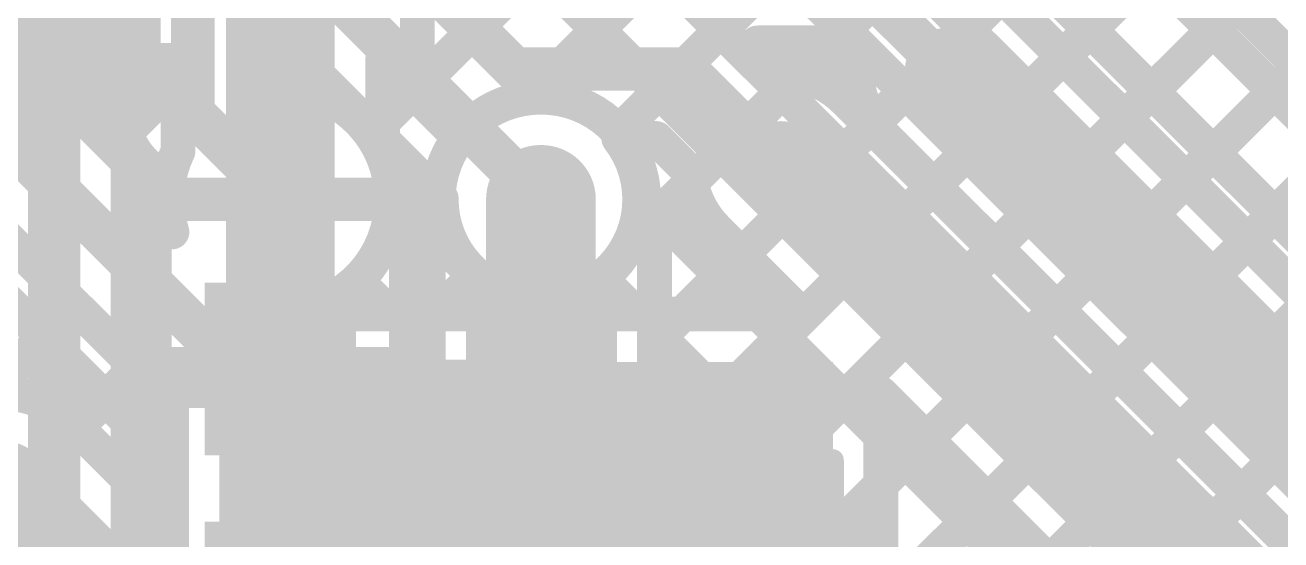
# Model space of a CAD drawing. Header units: millimetres. Extents: x -0.32 to 3.69, y -0.11 to 2.37.
# Drawn here: x 1.7213 to 2.0099, y 0.8057 to 0.9241 of the extents above; entities that cross this region are included whole.
import ezdxf

# ---------------------------------------------------------------- set-up
doc = ezdxf.new("R2010")
doc.units = ezdxf.units.MM
doc.header["$MEASUREMENT"] = 0
for name, color, linetype in [('BottomLayer', 5, 'Continuous'), ('BottomPaste', 16, 'Continuous'), ('BottomSolder', 6, 'Continuous'), ('TopLayer', 1, 'Continuous'), ('TopOverlay', 2, 'Continuous'), ('TopPaste', 8, 'Continuous'), ('TopSolder', 216, 'Continuous'), ('ViaHoleLayer', 16, 'Continuous')]:
    doc.layers.add(name, color=color, linetype=linetype)

# ---------------------------------------------------------------- blocks, each defined once
blk = doc.blocks.new('5TJ480000XYLBC__3')
at = {"layer": 'TopLayer'}
for points in [[(-0.11024, 0.07087), (-0.03937, 0.07087), (-0.03937, 0.01969), (-0.11024, 0.01969)], [(0.03937, 0.07087), (0.11024, 0.07087), (0.11024, 0.01969), (0.03937, 0.01969)], [(-0.11024, -0.01969), (-0.03937, -0.01969), (-0.03937, -0.07087), (-0.11024, -0.07087)], [(0.03937, -0.01969), (0.11024, -0.01969), (0.11024, -0.07087), (0.03937, -0.07087)]]:
    blk.add_hatch(color=1, dxfattribs=at).paths.add_polyline_path(points)
at = {"layer": 'TopPaste'}
for points in [[(-0.11024, 0.07087), (-0.03937, 0.07087), (-0.03937, 0.01969), (-0.11024, 0.01969)], [(0.03937, 0.07087), (0.11024, 0.07087), (0.11024, 0.01969), (0.03937, 0.01969)], [(-0.11024, -0.01969), (-0.03937, -0.01969), (-0.03937, -0.07087), (-0.11024, -0.07087)], [(0.03937, -0.01969), (0.11024, -0.01969), (0.11024, -0.07087), (0.03937, -0.07087)]]:
    blk.add_hatch(color=8, dxfattribs=at).paths.add_polyline_path(points)
at = {"layer": 'TopSolder'}
for points in [[(-0.11299, 0.07362), (-0.03661, 0.07362), (-0.03661, 0.01693), (-0.11299, 0.01693)], [(0.03661, 0.07362), (0.11299, 0.07362), (0.11299, 0.01693), (0.03661, 0.01693)], [(-0.11299, -0.01693), (-0.03661, -0.01693), (-0.03661, -0.07362), (-0.11299, -0.07362)], [(0.03661, -0.01693), (0.11299, -0.01693), (0.11299, -0.07362), (0.03661, -0.07362)]]:
    blk.add_hatch(color=216, dxfattribs=at).paths.add_polyline_path(points)
at = {"layer": 'TopOverlay', "const_width": 0.005}
for points in [[(-0.029, 0.065), (0.03, 0.065)], [(-0.1, -0.011), (-0.1, 0.011)], [(0.1, -0.011), (0.1, 0.011)], [(-0.12, -0.041), (-0.115, -0.046)], [(-0.12, -0.051), (-0.12, -0.041)], [(-0.12, -0.051), (-0.115, -0.046)], [(-0.029, -0.065), (0.03, -0.065)]]:
    blk.add_lwpolyline(points, dxfattribs=at)
at = {"layer": 'TopOverlay', "const_width": 0.0025}
for points in [[(-0.03025, 0.065, 1), (-0.02775, 0.065, 1)], [(0.02875, 0.065, 1), (0.03125, 0.065, 1)], [(-0.10125, 0.011, 1), (-0.09875, 0.011, 1)], [(0.09875, 0.011, 1), (0.10125, 0.011, 1)], [(-0.10125, -0.011, 1), (-0.09875, -0.011, 1)], [(0.09875, -0.011, 1), (0.10125, -0.011, 1)], [(-0.12125, -0.041, 1), (-0.11875, -0.041, 1)], [(-0.12125, -0.041, 1), (-0.11875, -0.041, 1)], [(-0.11625, -0.046, 1), (-0.11375, -0.046, 1)], [(-0.11625, -0.046, 1), (-0.11375, -0.046, 1)], [(-0.12125, -0.051, 1), (-0.11875, -0.051, 1)], [(-0.12125, -0.051, 1), (-0.11875, -0.051, 1)], [(-0.03025, -0.065, 1), (-0.02775, -0.065, 1)], [(0.02875, -0.065, 1), (0.03125, -0.065, 1)]]:
    blk.add_lwpolyline(points, format="xyb", close=True, dxfattribs=at)
blk = doc.blocks.new('C___0603_B_61')
at = {"layer": 'BottomLayer'}
for points in [[(-0.045, -0.0175), (-0.045, 0.0175), (-0.015, 0.0175), (-0.015, -0.0175)], [(0.015, -0.0175), (0.015, 0.0175), (0.045, 0.0175), (0.045, -0.0175)]]:
    blk.add_hatch(color=5, dxfattribs=at).paths.add_polyline_path(points)
at = {"layer": 'BottomPaste'}
for points in [[(-0.045, -0.0175), (-0.045, 0.0175), (-0.015, 0.0175), (-0.015, -0.0175)], [(0.015, -0.0175), (0.015, 0.0175), (0.045, 0.0175), (0.045, -0.0175)]]:
    blk.add_hatch(color=16, dxfattribs=at).paths.add_polyline_path(points)
at = {"layer": 'BottomSolder'}
for points in [[(-0.04736, -0.01986), (-0.04736, 0.01986), (-0.01264, 0.01986), (-0.01264, -0.01986)], [(0.01264, -0.01986), (0.01264, 0.01986), (0.04736, 0.01986), (0.04736, -0.01986)]]:
    blk.add_hatch(color=6, dxfattribs=at).paths.add_polyline_path(points)
blk = doc.blocks.new('C___0603_B_62')
at = {"layer": 'BottomLayer'}
for points in [[(-0.045, -0.0175), (-0.045, 0.0175), (-0.015, 0.0175), (-0.015, -0.0175)], [(0.015, -0.0175), (0.015, 0.0175), (0.045, 0.0175), (0.045, -0.0175)]]:
    blk.add_hatch(color=5, dxfattribs=at).paths.add_polyline_path(points)
at = {"layer": 'BottomPaste'}
for points in [[(-0.045, -0.0175), (-0.045, 0.0175), (-0.015, 0.0175), (-0.015, -0.0175)], [(0.015, -0.0175), (0.015, 0.0175), (0.045, 0.0175), (0.045, -0.0175)]]:
    blk.add_hatch(color=16, dxfattribs=at).paths.add_polyline_path(points)
at = {"layer": 'BottomSolder'}
for points in [[(-0.04736, -0.01986), (-0.04736, 0.01986), (-0.01264, 0.01986), (-0.01264, -0.01986)], [(0.01264, -0.01986), (0.01264, 0.01986), (0.04736, 0.01986), (0.04736, -0.01986)]]:
    blk.add_hatch(color=6, dxfattribs=at).paths.add_polyline_path(points)
blk = doc.blocks.new('C___0603_64')
at = {"layer": 'TopLayer'}
for points in [[(-0.015, 0.0175), (-0.015, -0.0175), (-0.045, -0.0175), (-0.045, 0.0175)], [(0.045, 0.0175), (0.045, -0.0175), (0.015, -0.0175), (0.015, 0.0175)]]:
    blk.add_hatch(color=1, dxfattribs=at).paths.add_polyline_path(points)
at = {"layer": 'TopPaste'}
for points in [[(-0.015, 0.0175), (-0.015, -0.0175), (-0.045, -0.0175), (-0.045, 0.0175)], [(0.045, 0.0175), (0.045, -0.0175), (0.015, -0.0175), (0.015, 0.0175)]]:
    blk.add_hatch(color=8, dxfattribs=at).paths.add_polyline_path(points)
at = {"layer": 'TopSolder'}
for points in [[(-0.01264, 0.01986), (-0.01264, -0.01986), (-0.04736, -0.01986), (-0.04736, 0.01986)], [(0.04736, 0.01986), (0.04736, -0.01986), (0.01264, -0.01986), (0.01264, 0.01986)]]:
    blk.add_hatch(color=216, dxfattribs=at).paths.add_polyline_path(points)
at = {"layer": 'TopOverlay', "const_width": 0.005}
for points in [[(-0.049, 0.021), (-0.018, 0.021)], [(-0.049, 0.021), (-0.049, -0.021)], [(0.018, 0.021), (0.049, 0.021)], [(0.049, 0.021), (0.049, -0.021)], [(-0.049, -0.021), (-0.018, -0.021)], [(0.018, -0.021), (0.049, -0.021)]]:
    blk.add_lwpolyline(points, dxfattribs=at)
at = {"layer": 'TopOverlay', "const_width": 0.0025}
for points in [[(-0.05025, 0.021, 1), (-0.04775, 0.021, 1)], [(-0.05025, 0.021, 1), (-0.04775, 0.021, 1)], [(-0.01925, 0.021, 1), (-0.01675, 0.021, 1)], [(0.01675, 0.021, 1), (0.01925, 0.021, 1)], [(0.04775, 0.021, 1), (0.05025, 0.021, 1)], [(0.04775, 0.021, 1), (0.05025, 0.021, 1)], [(-0.05025, -0.021, 1), (-0.04775, -0.021, 1)], [(-0.05025, -0.021, 1), (-0.04775, -0.021, 1)], [(-0.01925, -0.021, 1), (-0.01675, -0.021, 1)], [(0.01675, -0.021, 1), (0.01925, -0.021, 1)], [(0.04775, -0.021, 1), (0.05025, -0.021, 1)], [(0.04775, -0.021, 1), (0.05025, -0.021, 1)]]:
    blk.add_lwpolyline(points, format="xyb", close=True, dxfattribs=at)

msp = doc.modelspace()

# ---------------------------------------------------------------- hatches: boundary and pattern name
at = {"layer": 'BottomLayer'}
h = msp.add_hatch(color=5, dxfattribs=at)
edge = h.paths.add_edge_path()
edge.add_arc((1.77978, 0.884), 0.01181, 0, 360)
h = msp.add_hatch(color=5, dxfattribs=at)
edge = h.paths.add_edge_path()
edge.add_arc((1.83978, 0.884), 0.01181, 0, 360)
at = {"layer": 'TopLayer'}
h = msp.add_hatch(color=1, dxfattribs=at)
edge = h.paths.add_edge_path()
edge.add_arc((1.77978, 0.884), 0.01181, 0, 360)
h = msp.add_hatch(color=1, dxfattribs=at)
edge = h.paths.add_edge_path()
edge.add_arc((1.83978, 0.884), 0.01181, 0, 360)
msp.add_hatch(color=1, dxfattribs=at).paths.add_polyline_path([(1.907, 0.84661), (1.766, 0.84661), (1.766, 0.79), (1.907, 0.79)])
at = {"layer": 'ViaHoleLayer'}
h = msp.add_hatch(color=16, dxfattribs=at)
edge = h.paths.add_edge_path()
edge.add_arc((1.77978, 0.884), 0.00591, 0, 360)
h = msp.add_hatch(color=16, dxfattribs=at)
edge = h.paths.add_edge_path()
edge.add_arc((1.83978, 0.884), 0.00591, 0, 360)

# ---------------------------------------------------------------- linework, layer by layer
at = {"layer": 'BottomLayer'}
for points, const_width in [([(1.8035, 0.90183), (2.00567, 1.104)], 0.008), ([(1.81335, 1.104), (2.68185, 0.2355)], 0.008), ([(1.83732, 0.90737), (2.03395, 1.104)], 0.008), ([(1.8577, 0.89946), (2.06223, 1.104)], 0.008), ([(1.86328, 0.70706), (2.26022, 1.104)], 0.008), ([(1.86328, 0.67877), (2.28851, 1.104)], 0.008), ([(1.86328, 0.73534), (2.23194, 1.104)], 0.008), ([(1.8635, 0.87698), (2.09052, 1.104)], 0.008), ([(1.866, 0.79463), (2.17537, 1.104)], 0.008), ([(1.866, 0.76634), (2.20366, 1.104)], 0.008), ([(1.866, 0.8512), (2.1188, 1.104)], 0.008), ([(1.866, 0.82291), (2.14709, 1.104)], 0.008), ([(1.82526, 1.06381), (2.65356, 0.2355)], 0.008), ([(1.728, 0.676), (1.728, 1.046)], 0.012), ([(1.82036, 1.04042), (2.62604, 0.23473)], 0.008), ([(1.8085, 1.02399), (2.61066, 0.22184)], 0.008), ([(1.745, 0.68304), (1.745, 1.0175)], 0.008), ([(1.8085, 0.99571), (2.83821, -0.034)], 0.008), ([(1.7485, 0.916), (1.7485, 0.974)], 0.008), ([(1.8115, 0.916), (1.8115, 0.974)], 0.008), ([(1.8115, 0.96442), (2.80992, -0.034)], 0.008), ([(1.78, 0.845), (1.78, 0.945)], 0.025), ([(1.8115, 0.93614), (1.84014, 0.9075)], 0.008), ([(1.745, 0.91779), (1.7565, 0.90629)], 0.008), ([(1.7485, 0.916), (1.7565, 0.916)], 0.008), ([(1.7565, 0.89514), (1.7565, 0.916)], 0.008), ([(1.8035, 0.916), (1.8115, 0.916)], 0.008), ([(1.8035, 0.89418), (1.8035, 0.916)], 0.008), ([(1.8035, 0.91585), (1.8211, 0.89825)], 0.008), ([(1.745, 0.8999), (1.7565, 0.9114)], 0.008), ([(1.83978, 0.845), (1.83978, 0.884)], 0.025), ([(1.84, 0.845), (1.84, 0.884)], 0.025), ([(1.745, 0.8895), (1.75425, 0.88026)], 0.008), ([(1.75797, 0.884), (1.77978, 0.884)], 0.01), ([(1.77978, 0.884), (1.80159, 0.884)], 0.01), ([(1.80555, 0.88552), (1.81628, 0.87479)], 0.008), ([(1.80645, 0.8765), (1.81641, 0.88646)], 0.008), ([(1.81628, 0.8735), (1.81628, 0.884)], 0.008), ([(1.8635, 0.88414), (2.78164, -0.034)], 0.008), ([(1.8635, 0.8735), (1.8635, 0.884)], 0.008), ([(1.745, 0.87162), (1.75417, 0.88079)], 0.008), ([(1.751, 0.8765), (1.75509, 0.8765)], 0.008), ([(1.751, 0.8215), (1.751, 0.8765)], 0.008), ([(1.80448, 0.8765), (1.809, 0.8765)], 0.008), ([(1.809, 0.8215), (1.809, 0.8765)], 0.008), ([(1.814, 0.8185), (1.814, 0.8735)], 0.008), ([(1.866, 0.8185), (1.866, 0.8735)], 0.008), ([(1.745, 0.86122), (1.751, 0.85522)], 0.008), ([(1.78, 0.79), (1.78, 0.845)], 0.025), ([(1.809, 0.85077), (1.814, 0.85577)], 0.008), ([(1.809, 0.85379), (1.814, 0.84879)], 0.008), ([(1.84, 0.79), (1.84, 0.845)], 0.025), ([(1.866, 0.85335), (2.75335, -0.034)], 0.008), ([(1.745, 0.84333), (1.751, 0.84933)], 0.008), ([(1.755, 0.845), (1.78, 0.845)], 0.01), ([(1.78, 0.845), (1.805, 0.845)], 0.01), ([(1.745, 0.83293), (1.751, 0.82693)], 0.008), ([(1.809, 0.82248), (1.814, 0.82748)], 0.008), ([(1.809, 0.8255), (1.814, 0.8205)], 0.008), ([(1.866, 0.82507), (2.72507, -0.034)], 0.008), ([(1.751, 0.8135), (1.751, 0.8215)], 0.008), ([(1.751, 0.8135), (1.751, 0.8215)], 0.008), ([(1.809, 0.8135), (1.809, 0.8215)], 0.008), ([(1.809, 0.8135), (1.809, 0.8215)], 0.008), ([(1.745, 0.81505), (1.751, 0.82105)], 0.008), ([(1.814, 0.7615), (1.814, 0.8165)], 0.008), ([(1.866, 0.7615), (1.866, 0.8165)], 0.008), ([(1.751, 0.7585), (1.751, 0.8135)], 0.008), ([(1.809, 0.7585), (1.809, 0.8135)], 0.008), ([(1.745, 0.80465), (1.751, 0.79865)], 0.008)]:
    msp.add_lwpolyline(points, dxfattribs=dict(at, const_width=const_width))
for points, const_width in [([(1.743, 0.91779, 1), (1.747, 0.91779, 1)], 0.004), ([(1.7465, 0.916, 1), (1.7505, 0.916, 1)], 0.004), ([(1.7465, 0.916, 1), (1.7505, 0.916, 1)], 0.004), ([(1.7545, 0.916, 1), (1.7585, 0.916, 1)], 0.004), ([(1.7545, 0.916, 1), (1.7585, 0.916, 1)], 0.004), ([(1.8015, 0.916, 1), (1.8055, 0.916, 1)], 0.004), ([(1.8015, 0.916, 1), (1.8055, 0.916, 1)], 0.004), ([(1.8015, 0.91585, 1), (1.8055, 0.91585, 1)], 0.004), ([(1.8095, 0.916, 1), (1.8135, 0.916, 1)], 0.004), ([(1.8095, 0.916, 1), (1.8135, 0.916, 1)], 0.004), ([(1.7545, 0.9114, 1), (1.7585, 0.9114, 1)], 0.004), ([(1.7545, 0.90629, 1), (1.7585, 0.90629, 1)], 0.004), ([(1.83532, 0.90737, 1), (1.83932, 0.90737, 1)], 0.004), ([(1.83789, 0.9075, 1), (1.84189, 0.9075, 1)], 0.004), ([(1.83789, 0.9075, 1), (1.84189, 0.9075, 1)], 0.004), ([(1.83814, 0.9075, 1), (1.84214, 0.9075, 1)], 0.004), ([(1.743, 0.8999, 1), (1.747, 0.8999, 1)], 0.004), ([(1.8015, 0.90183, 1), (1.8055, 0.90183, 1)], 0.004), ([(1.8557, 0.89946, 1), (1.8597, 0.89946, 1)], 0.004), ([(1.8191, 0.89825, 1), (1.8231, 0.89825, 1)], 0.004), ([(1.7545, 0.89514, 1), (1.7585, 0.89514, 1)], 0.004), ([(1.7545, 0.89514, 1), (1.7585, 0.89514, 1)], 0.004), ([(1.8015, 0.89418, 1), (1.8055, 0.89418, 1)], 0.004), ([(1.8015, 0.89418, 1), (1.8055, 0.89418, 1)], 0.004), ([(1.83353, 0.884, 1), (1.84603, 0.884, 1)], 0.0125), ([(1.83375, 0.884, 1), (1.84625, 0.884, 1)], 0.0125), ([(1.743, 0.8895, 1), (1.747, 0.8895, 1)], 0.004), ([(1.75547, 0.884, 1), (1.76047, 0.884, 1)], 0.005), ([(1.77728, 0.884, 1), (1.78228, 0.884, 1)], 0.005), ([(1.77728, 0.884, 1), (1.78228, 0.884, 1)], 0.005), ([(1.79909, 0.884, 1), (1.80409, 0.884, 1)], 0.005), ([(1.80355, 0.88552, 1), (1.80755, 0.88552, 1)], 0.004), ([(1.81441, 0.88646, 1), (1.81841, 0.88646, 1)], 0.004), ([(1.80359, 0.884, 1), (1.80759, 0.884, 1)], 0.004), ([(1.80359, 0.884, 1), (1.80759, 0.884, 1)], 0.004), ([(1.81428, 0.884, 1), (1.81828, 0.884, 1)], 0.004), ([(1.81428, 0.884, 1), (1.81828, 0.884, 1)], 0.004), ([(1.8615, 0.88414, 1), (1.8655, 0.88414, 1)], 0.004), ([(1.8615, 0.884, 1), (1.8655, 0.884, 1)], 0.004), ([(1.8615, 0.884, 1), (1.8655, 0.884, 1)], 0.004), ([(1.75217, 0.88079, 1), (1.75617, 0.88079, 1)], 0.004), ([(1.75225, 0.88026, 1), (1.75625, 0.88026, 1)], 0.004), ([(1.749, 0.8765, 1), (1.753, 0.8765, 1)], 0.004), ([(1.749, 0.8765, 1), (1.753, 0.8765, 1)], 0.004), ([(1.75309, 0.8765, 1), (1.75709, 0.8765, 1)], 0.004), ([(1.75309, 0.8765, 1), (1.75709, 0.8765, 1)], 0.004), ([(1.80248, 0.8765, 1), (1.80648, 0.8765, 1)], 0.004), ([(1.80248, 0.8765, 1), (1.80648, 0.8765, 1)], 0.004), ([(1.80445, 0.8765, 1), (1.80845, 0.8765, 1)], 0.004), ([(1.807, 0.8765, 1), (1.811, 0.8765, 1)], 0.004), ([(1.807, 0.8765, 1), (1.811, 0.8765, 1)], 0.004), ([(1.8615, 0.87698, 1), (1.8655, 0.87698, 1)], 0.004), ([(1.812, 0.8735, 1), (1.816, 0.8735, 1)], 0.004), ([(1.81428, 0.87479, 1), (1.81828, 0.87479, 1)], 0.004), ([(1.81428, 0.8735, 1), (1.81828, 0.8735, 1)], 0.004), ([(1.8615, 0.8735, 1), (1.8655, 0.8735, 1)], 0.004), ([(1.864, 0.8735, 1), (1.868, 0.8735, 1)], 0.004), ([(1.743, 0.87162, 1), (1.747, 0.87162, 1)], 0.004), ([(1.743, 0.86122, 1), (1.747, 0.86122, 1)], 0.004), ([(1.749, 0.85522, 1), (1.753, 0.85522, 1)], 0.004), ([(1.77375, 0.845, 1), (1.78625, 0.845, 1)], 0.0125), ([(1.77375, 0.845, 1), (1.78625, 0.845, 1)], 0.0125), ([(1.807, 0.85379, 1), (1.811, 0.85379, 1)], 0.004), ([(1.812, 0.85577, 1), (1.816, 0.85577, 1)], 0.004), ([(1.83353, 0.845, 1), (1.84603, 0.845, 1)], 0.0125), ([(1.83375, 0.845, 1), (1.84625, 0.845, 1)], 0.0125), ([(1.83375, 0.845, 1), (1.84625, 0.845, 1)], 0.0125), ([(1.864, 0.85335, 1), (1.868, 0.85335, 1)], 0.004), ([(1.807, 0.85077, 1), (1.811, 0.85077, 1)], 0.004), ([(1.864, 0.8512, 1), (1.868, 0.8512, 1)], 0.004), ([(1.749, 0.84933, 1), (1.753, 0.84933, 1)], 0.004), ([(1.812, 0.84879, 1), (1.816, 0.84879, 1)], 0.004), ([(1.7525, 0.845, 1), (1.7575, 0.845, 1)], 0.005), ([(1.7775, 0.845, 1), (1.7825, 0.845, 1)], 0.005), ([(1.7775, 0.845, 1), (1.7825, 0.845, 1)], 0.005), ([(1.8025, 0.845, 1), (1.8075, 0.845, 1)], 0.005), ([(1.743, 0.84333, 1), (1.747, 0.84333, 1)], 0.004), ([(1.743, 0.83293, 1), (1.747, 0.83293, 1)], 0.004), ([(1.812, 0.82748, 1), (1.816, 0.82748, 1)], 0.004), ([(1.749, 0.82693, 1), (1.753, 0.82693, 1)], 0.004), ([(1.807, 0.8255, 1), (1.811, 0.8255, 1)], 0.004), ([(1.864, 0.82507, 1), (1.868, 0.82507, 1)], 0.004), ([(1.749, 0.8215, 1), (1.753, 0.8215, 1)], 0.004), ([(1.749, 0.8215, 1), (1.753, 0.8215, 1)], 0.004), ([(1.749, 0.8215, 1), (1.753, 0.8215, 1)], 0.004), ([(1.807, 0.82248, 1), (1.811, 0.82248, 1)], 0.004), ([(1.807, 0.8215, 1), (1.811, 0.8215, 1)], 0.004), ([(1.807, 0.8215, 1), (1.811, 0.8215, 1)], 0.004), ([(1.807, 0.8215, 1), (1.811, 0.8215, 1)], 0.004), ([(1.864, 0.82291, 1), (1.868, 0.82291, 1)], 0.004), ([(1.749, 0.82105, 1), (1.753, 0.82105, 1)], 0.004), ([(1.812, 0.8205, 1), (1.816, 0.8205, 1)], 0.004), ([(1.812, 0.8185, 1), (1.816, 0.8185, 1)], 0.004), ([(1.864, 0.8185, 1), (1.868, 0.8185, 1)], 0.004), ([(1.812, 0.8165, 1), (1.816, 0.8165, 1)], 0.004), ([(1.864, 0.8165, 1), (1.868, 0.8165, 1)], 0.004), ([(1.743, 0.81505, 1), (1.747, 0.81505, 1)], 0.004), ([(1.749, 0.8135, 1), (1.753, 0.8135, 1)], 0.004), ([(1.749, 0.8135, 1), (1.753, 0.8135, 1)], 0.004), ([(1.749, 0.8135, 1), (1.753, 0.8135, 1)], 0.004), ([(1.807, 0.8135, 1), (1.811, 0.8135, 1)], 0.004), ([(1.807, 0.8135, 1), (1.811, 0.8135, 1)], 0.004), ([(1.807, 0.8135, 1), (1.811, 0.8135, 1)], 0.004), ([(1.743, 0.80465, 1), (1.747, 0.80465, 1)], 0.004)]:
    msp.add_lwpolyline(points, format="xyb", close=True, dxfattribs=dict(at, const_width=const_width))
at = {"layer": 'BottomLayer', "const_width": 0.008}
for points in [[(1.81628, 0.884, -0.415565), (1.83989, 0.9075)], [(1.83989, 0.9075, -0.415565), (1.8635, 0.884)], [(1.75509, 0.8765, -0.18742), (1.7565, 0.89514)], [(1.8035, 0.89418, -0.101753), (1.80559, 0.884)], [(1.80559, 0.884, -0.07384), (1.80448, 0.8765)]]:
    msp.add_lwpolyline(points, format="xyb", dxfattribs=at)
at = {"layer": 'TopLayer'}
for points, const_width in [([(1.72051, 0.89449), (1.72051, 0.98815)], 0.01), ([(1.75988, 0.9039), (1.75988, 0.98815)], 0.01), ([(1.91791, 0.97115), (2.45806, 0.431)], 0.008), ([(1.9462, 0.97115), (2.48635, 0.431)], 0.008), ([(1.73651, 0.90112), (1.73651, 0.95313)], 0.008), ([(1.74388, 0.9039), (1.74388, 0.95013)], 0.008), ([(1.79925, 0.94857), (1.83382, 0.914)], 0.01), ([(1.77957, 0.94422), (1.83978, 0.884)], 0.01), ([(1.95989, 0.91681), (1.98593, 0.94285)], 0.008), ([(1.98638, 0.94238), (2.33937, 0.5894)], 0.008), ([(1.911, 0.936), (1.9335, 0.9135)], 0.01), ([(1.94835, 0.92835), (2.4457, 0.431)], 0.008), ([(1.97404, 0.90266), (2.00007, 0.9287)], 0.008), ([(1.73651, 0.9197), (1.74388, 0.92707)], 0.008), ([(1.73651, 0.92627), (1.74388, 0.9189)], 0.008), ([(1.77588, 0.91053), (1.77588, 0.92527)], 0.008), ([(1.77588, 0.92527), (1.81697, 0.88418)], 0.008), ([(1.88963, 0.92), (1.8967, 0.91293)], 0.008), ([(1.88963, 0.92), (1.90437, 0.92)], 0.008), ([(1.90437, 0.92), (1.91257, 0.9118)], 0.008), ([(1.9335, 0.9135), (2.437, 0.41)], 0.02), ([(1.89911, 0.91259), (1.90545, 0.91893)], 0.008), ([(1.77588, 0.91519), (1.7813, 0.90977)], 0.008), ([(1.78299, 0.90961), (1.78727, 0.91389)], 0.008), ([(1.83382, 0.914), (1.873, 0.914)], 0.01), ([(1.873, 0.914), (1.895, 0.892)], 0.01), ([(1.98818, 0.88852), (2.01421, 0.91455)], 0.008), ([(1.77978, 0.884), (1.77978, 0.90581)], 0.01), ([(1.90985, 0.90685), (2.5837, 0.233)], 0.008), ([(1.75988, 0.9039), (1.77978, 0.884)], 0.01), ([(1.73651, 0.90112), (1.75397, 0.88365)], 0.008), ([(1.74136, 0.89626), (1.74452, 0.89942)], 0.008), ([(2.00232, 0.87438), (2.02835, 0.90041)], 0.008), ([(1.85779, 0.898), (1.86637, 0.898)], 0.008), ([(1.86637, 0.898), (1.87407, 0.8903)], 0.008), ([(1.895, 0.892), (2.575, 0.212)], 0.02), ([(1.91865, 0.89865), (2.42212, 0.39519)], 0.008), ([(1.72051, 0.89449), (1.76743, 0.84757)], 0.01), ([(1.74858, 0.89257), (1.75415, 0.88701)], 0.008), ([(1.86005, 0.87353), (1.87441, 0.88789)], 0.008), ([(1.75797, 0.884), (1.77978, 0.884)], 0.01), ([(1.77978, 0.884), (1.80159, 0.884)], 0.01), ([(1.77978, 0.86219), (1.77978, 0.884)], 0.01), ([(1.80329, 0.87334), (1.81555, 0.8856)], 0.008), ([(1.80555, 0.88552), (1.83346, 0.85761)], 0.008), ([(1.86257, 0.88507), (1.89003, 0.85761)], 0.008), ([(1.70921, 0.88316), (1.755, 0.83737)], 0.008), ([(1.70028, 0.87765), (1.755, 0.82293)], 0.008), ([(1.88015, 0.87715), (1.89969, 0.85761)], 0.008), ([(1.70346, 0.85837), (1.71874, 0.87364)], 0.008), ([(1.87242, 0.85761), (1.88605, 0.87125)], 0.008), ([(1.79753, 0.86526), (1.80517, 0.85761)], 0.008), ([(1.81585, 0.85761), (1.82493, 0.86669)], 0.008), ([(1.85355, 0.86581), (1.86174, 0.85761)], 0.008), ([(1.84413, 0.85761), (1.85025, 0.86373)], 0.008), ([(1.716, 0.84262), (1.73288, 0.8595)], 0.008), ([(1.78756, 0.85761), (1.79044, 0.86049)], 0.008), ([(1.78001, 0.85761), (1.89969, 0.85761)], 0.008), ([(1.76743, 0.84757), (1.771, 0.844)], 0.01), ([(1.76743, 0.84757), (1.76743, 0.84757)], 0.01), ([(1.73318, 0.83152), (1.74702, 0.84535)], 0.008), ([(1.771, 0.84161), (1.771, 0.844)], 0.01), ([(1.771, 0.84161), (1.79431, 0.81831)], 0.01), ([(1.918, 0.779), (1.918, 0.8393)], 0.008), ([(1.918, 0.8393), (2.56012, 0.19719)], 0.008), ([(1.755, 0.779), (1.755, 0.83737)], 0.008), ([(1.73158, 0.83312), (1.74881, 0.81588)], 0.008), ([(1.918, 0.82964), (2.71914, 0.0285)], 0.008), ([(1.918, 0.81834), (1.92848, 0.82882)], 0.008), ([(1.66217, 0.81831), (1.71669, 0.81831)], 0.02), ([(1.71669, 0.81831), (1.734, 0.801)], 0.02), ([(1.74732, 0.81737), (1.755, 0.82505)], 0.008), ([(1.79431, 0.81831), (1.8435, 0.81831)], 0.01), ([(1.918, 0.79006), (1.94262, 0.81468)], 0.008), ([(1.734, 0.746), (1.734, 0.801)], 0.02)]:
    msp.add_lwpolyline(points, dxfattribs=dict(at, const_width=const_width))
for points, const_width in [([(1.73451, 0.92627, 1), (1.73851, 0.92627, 1)], 0.004), ([(1.74188, 0.92707, 1), (1.74588, 0.92707, 1)], 0.004), ([(1.77388, 0.92527, 1), (1.77788, 0.92527, 1)], 0.004), ([(1.77388, 0.92527, 1), (1.77788, 0.92527, 1)], 0.004), ([(1.73451, 0.9197, 1), (1.73851, 0.9197, 1)], 0.004), ([(1.88763, 0.92, 1), (1.89163, 0.92, 1)], 0.004), ([(1.88763, 0.92, 1), (1.89163, 0.92, 1)], 0.004), ([(1.90237, 0.92, 1), (1.90637, 0.92, 1)], 0.004), ([(1.90237, 0.92, 1), (1.90637, 0.92, 1)], 0.004), ([(1.9285, 0.9135, 1), (1.9385, 0.9135, 1)], 0.01), ([(1.74188, 0.9189, 1), (1.74588, 0.9189, 1)], 0.004), ([(1.90345, 0.91893, 1), (1.90745, 0.91893, 1)], 0.004), ([(1.95789, 0.91681, 1), (1.96189, 0.91681, 1)], 0.004), ([(1.77388, 0.91519, 1), (1.77788, 0.91519, 1)], 0.004), ([(1.78527, 0.91389, 1), (1.78927, 0.91389, 1)], 0.004), ([(1.83132, 0.914, 1), (1.83632, 0.914, 1)], 0.005), ([(1.83132, 0.914, 1), (1.83632, 0.914, 1)], 0.005), ([(1.8705, 0.914, 1), (1.8755, 0.914, 1)], 0.005), ([(1.8705, 0.914, 1), (1.8755, 0.914, 1)], 0.005), ([(1.931, 0.9135, 1), (1.936, 0.9135, 1)], 0.005), ([(1.8947, 0.91293, 1), (1.8987, 0.91293, 1)], 0.004), ([(1.8947, 0.91293, 1), (1.8987, 0.91293, 1)], 0.004), ([(1.89711, 0.91259, 1), (1.90111, 0.91259, 1)], 0.004), ([(1.91057, 0.9118, 1), (1.91457, 0.9118, 1)], 0.004), ([(1.91057, 0.9118, 1), (1.91457, 0.9118, 1)], 0.004), ([(1.77388, 0.91053, 1), (1.77788, 0.91053, 1)], 0.004), ([(1.77478, 0.90964, 1), (1.77878, 0.90964, 1)], 0.004), ([(1.7793, 0.90977, 1), (1.7833, 0.90977, 1)], 0.004), ([(1.78099, 0.90961, 1), (1.78499, 0.90961, 1)], 0.004), ([(1.77728, 0.90581, 1), (1.78228, 0.90581, 1)], 0.005), ([(1.90785, 0.90685, 1), (1.91185, 0.90685, 1)], 0.004), ([(1.90785, 0.90685, 1), (1.91185, 0.90685, 1)], 0.004), ([(1.74188, 0.9039, 1), (1.74588, 0.9039, 1)], 0.004), ([(1.74188, 0.9039, 1), (1.74588, 0.9039, 1)], 0.004), ([(1.74188, 0.9039, 1), (1.74588, 0.9039, 1)], 0.004), ([(1.75738, 0.9039, 1), (1.76238, 0.9039, 1)], 0.005), ([(1.75738, 0.9039, 1), (1.76238, 0.9039, 1)], 0.005), ([(1.97204, 0.90266, 1), (1.97604, 0.90266, 1)], 0.004), ([(1.73451, 0.90112, 1), (1.73851, 0.90112, 1)], 0.004), ([(1.73451, 0.90112, 1), (1.73851, 0.90112, 1)], 0.004), ([(1.74252, 0.89942, 1), (1.74652, 0.89942, 1)], 0.004), ([(1.85579, 0.898, 1), (1.85979, 0.898, 1)], 0.004), ([(1.85579, 0.898, 1), (1.85979, 0.898, 1)], 0.004), ([(1.86437, 0.898, 1), (1.86837, 0.898, 1)], 0.004), ([(1.86437, 0.898, 1), (1.86837, 0.898, 1)], 0.004), ([(1.89, 0.892, 1), (1.9, 0.892, 1)], 0.01), ([(1.91665, 0.89865, 1), (1.92065, 0.89865, 1)], 0.004), ([(1.91665, 0.89865, 1), (1.92065, 0.89865, 1)], 0.004), ([(1.71801, 0.89449, 1), (1.72301, 0.89449, 1)], 0.005), ([(1.71801, 0.89449, 1), (1.72301, 0.89449, 1)], 0.005), ([(1.73936, 0.89626, 1), (1.74336, 0.89626, 1)], 0.004), ([(1.74657, 0.89259, 1), (1.75057, 0.89259, 1)], 0.004), ([(1.74658, 0.89257, 1), (1.75058, 0.89257, 1)], 0.004), ([(1.74658, 0.89257, 1), (1.75058, 0.89257, 1)], 0.004), ([(1.8925, 0.892, 1), (1.8975, 0.892, 1)], 0.005), ([(1.87207, 0.8903, 1), (1.87607, 0.8903, 1)], 0.004), ([(1.87207, 0.8903, 1), (1.87607, 0.8903, 1)], 0.004), ([(1.87241, 0.88789, 1), (1.87641, 0.88789, 1)], 0.004), ([(1.98618, 0.88852, 1), (1.99018, 0.88852, 1)], 0.004), ([(1.75215, 0.88701, 1), (1.75615, 0.88701, 1)], 0.004), ([(1.75215, 0.88701, 1), (1.75615, 0.88701, 1)], 0.004), ([(1.75547, 0.884, 1), (1.76047, 0.884, 1)], 0.005), ([(1.77728, 0.884, 1), (1.78228, 0.884, 1)], 0.005), ([(1.77728, 0.884, 1), (1.78228, 0.884, 1)], 0.005), ([(1.77728, 0.884, 1), (1.78228, 0.884, 1)], 0.005), ([(1.77728, 0.884, 1), (1.78228, 0.884, 1)], 0.005), ([(1.77728, 0.884, 1), (1.78228, 0.884, 1)], 0.005), ([(1.79909, 0.884, 1), (1.80409, 0.884, 1)], 0.005), ([(1.80355, 0.88552, 1), (1.80755, 0.88552, 1)], 0.004), ([(1.81355, 0.8856, 1), (1.81755, 0.8856, 1)], 0.004), ([(1.83728, 0.884, 1), (1.84228, 0.884, 1)], 0.005), ([(1.86057, 0.88507, 1), (1.86457, 0.88507, 1)], 0.004), ([(1.75197, 0.88365, 1), (1.75597, 0.88365, 1)], 0.004), ([(1.75197, 0.88365, 1), (1.75597, 0.88365, 1)], 0.004), ([(1.80359, 0.884, 1), (1.80759, 0.884, 1)], 0.004), ([(1.80359, 0.884, 1), (1.80759, 0.884, 1)], 0.004), ([(1.81497, 0.88418, 1), (1.81897, 0.88418, 1)], 0.004), ([(1.81497, 0.88418, 1), (1.81897, 0.88418, 1)], 0.004), ([(1.86059, 0.884, 1), (1.86459, 0.884, 1)], 0.004), ([(1.86059, 0.884, 1), (1.86459, 0.884, 1)], 0.004), ([(1.87815, 0.87715, 1), (1.88215, 0.87715, 1)], 0.004), ([(1.87815, 0.87715, 1), (1.88215, 0.87715, 1)], 0.004), ([(1.71674, 0.87364, 1), (1.72074, 0.87364, 1)], 0.004), ([(1.80129, 0.87334, 1), (1.80529, 0.87334, 1)], 0.004), ([(1.85805, 0.87353, 1), (1.86205, 0.87353, 1)], 0.004), ([(2.00032, 0.87438, 1), (2.00432, 0.87438, 1)], 0.004), ([(1.88405, 0.87125, 1), (1.88805, 0.87125, 1)], 0.004), ([(1.79553, 0.86526, 1), (1.79953, 0.86526, 1)], 0.004), ([(1.82293, 0.86669, 1), (1.82693, 0.86669, 1)], 0.004), ([(1.85155, 0.86581, 1), (1.85555, 0.86581, 1)], 0.004), ([(1.77728, 0.86219, 1), (1.78228, 0.86219, 1)], 0.005), ([(1.84825, 0.86373, 1), (1.85225, 0.86373, 1)], 0.004), ([(1.73088, 0.8595, 1), (1.73488, 0.8595, 1)], 0.004), ([(1.78844, 0.86049, 1), (1.79244, 0.86049, 1)], 0.004), ([(1.77744, 0.85819, 1), (1.78144, 0.85819, 1)], 0.004), ([(1.77801, 0.85761, 1), (1.78201, 0.85761, 1)], 0.004), ([(1.78556, 0.85761, 1), (1.78956, 0.85761, 1)], 0.004), ([(1.80317, 0.85761, 1), (1.80717, 0.85761, 1)], 0.004), ([(1.81385, 0.85761, 1), (1.81785, 0.85761, 1)], 0.004), ([(1.83146, 0.85761, 1), (1.83546, 0.85761, 1)], 0.004), ([(1.84213, 0.85761, 1), (1.84613, 0.85761, 1)], 0.004), ([(1.85974, 0.85761, 1), (1.86374, 0.85761, 1)], 0.004), ([(1.87042, 0.85761, 1), (1.87442, 0.85761, 1)], 0.004), ([(1.88803, 0.85761, 1), (1.89203, 0.85761, 1)], 0.004), ([(1.89769, 0.85761, 1), (1.90169, 0.85761, 1)], 0.004), ([(1.89769, 0.85761, 1), (1.90169, 0.85761, 1)], 0.004), ([(1.76493, 0.84757, 1), (1.76993, 0.84757, 1)], 0.005), ([(1.76493, 0.84757, 1), (1.76993, 0.84757, 1)], 0.005), ([(1.76493, 0.84757, 1), (1.76993, 0.84757, 1)], 0.005), ([(1.76493, 0.84757, 1), (1.76993, 0.84757, 1)], 0.005), ([(1.74502, 0.84535, 1), (1.74902, 0.84535, 1)], 0.004), ([(1.7685, 0.844, 1), (1.7735, 0.844, 1)], 0.005), ([(1.7685, 0.844, 1), (1.7735, 0.844, 1)], 0.005), ([(1.7685, 0.84161, 1), (1.7735, 0.84161, 1)], 0.005), ([(1.7685, 0.84161, 1), (1.7735, 0.84161, 1)], 0.005), ([(1.916, 0.8393, 1), (1.92, 0.8393, 1)], 0.004), ([(1.916, 0.8393, 1), (1.92, 0.8393, 1)], 0.004), ([(1.753, 0.83737, 1), (1.757, 0.83737, 1)], 0.004), ([(1.753, 0.83737, 1), (1.757, 0.83737, 1)], 0.004), ([(1.72954, 0.83316, 1), (1.73354, 0.83316, 1)], 0.004), ([(1.72958, 0.83312, 1), (1.73358, 0.83312, 1)], 0.004), ([(1.72958, 0.83312, 1), (1.73358, 0.83312, 1)], 0.004), ([(1.73118, 0.83152, 1), (1.73518, 0.83152, 1)], 0.004), ([(1.916, 0.82964, 1), (1.92, 0.82964, 1)], 0.004), ([(1.92648, 0.82882, 1), (1.93048, 0.82882, 1)], 0.004), ([(1.71169, 0.81831, 1), (1.72169, 0.81831, 1)], 0.01), ([(1.71169, 0.81831, 1), (1.72169, 0.81831, 1)], 0.01), ([(1.753, 0.82505, 1), (1.757, 0.82505, 1)], 0.004), ([(1.753, 0.82293, 1), (1.757, 0.82293, 1)], 0.004), ([(1.79181, 0.81831, 1), (1.79681, 0.81831, 1)], 0.005), ([(1.79181, 0.81831, 1), (1.79681, 0.81831, 1)], 0.005), ([(1.841, 0.81831, 1), (1.846, 0.81831, 1)], 0.005), ([(1.74532, 0.81737, 1), (1.74932, 0.81737, 1)], 0.004), ([(1.74681, 0.81588, 1), (1.75081, 0.81588, 1)], 0.004), ([(1.74681, 0.81588, 1), (1.75081, 0.81588, 1)], 0.004), ([(1.74685, 0.81585, 1), (1.75085, 0.81585, 1)], 0.004), ([(1.916, 0.81834, 1), (1.92, 0.81834, 1)], 0.004), ([(1.94062, 0.81468, 1), (1.94462, 0.81468, 1)], 0.004), ([(1.729, 0.801, 1), (1.739, 0.801, 1)], 0.01), ([(1.729, 0.801, 1), (1.739, 0.801, 1)], 0.01)]:
    msp.add_lwpolyline(points, format="xyb", close=True, dxfattribs=dict(at, const_width=const_width))
at = {"layer": 'TopLayer', "const_width": 0.008}
for points in [[(1.8967, 0.91293, -0.177981), (1.90985, 0.90685)], [(1.91865, 0.89865, -0.177981), (1.91257, 0.9118)], [(1.77678, 0.90964, -0.448851), (1.80559, 0.884)], [(1.74857, 0.89259, -0.198912), (1.74388, 0.9039)], [(1.74858, 0.89257, -0.199231), (1.74388, 0.9039)], [(1.85779, 0.898, -0.166716), (1.86259, 0.884)], [(1.88015, 0.87715, -0.177981), (1.87407, 0.8903)], [(1.75397, 0.88365, -0.032574), (1.75415, 0.88701)], [(1.80559, 0.884, -0.418161), (1.77944, 0.85819)], [(1.86259, 0.884, -1.004016), (1.81697, 0.88418)], [(1.71669, 0.83931, -0.199534), (1.73158, 0.83312)], [(1.71669, 0.83931, -0.198912), (1.73154, 0.83316)], [(1.74881, 0.81588, -0.199534), (1.755, 0.801)], [(1.74885, 0.81585, -0.198912), (1.755, 0.801)]]:
    msp.add_lwpolyline(points, format="xyb", dxfattribs=at)

# ---------------------------------------------------------------- block references
for name, p, rotation in [('C___0603_B_61', (1.81, 0.845), 180), ('C___0603_64', (1.886, 0.775), 90), ('C___0603_B_62', (1.81, 0.79), 180)]:
    msp.add_blockref(name, p, dxfattribs=dict(rotation=rotation))
msp.add_blockref('5TJ480000XYLBC__3', (1.734, 0.7735))

doc.saveas('drawing.dxf')
